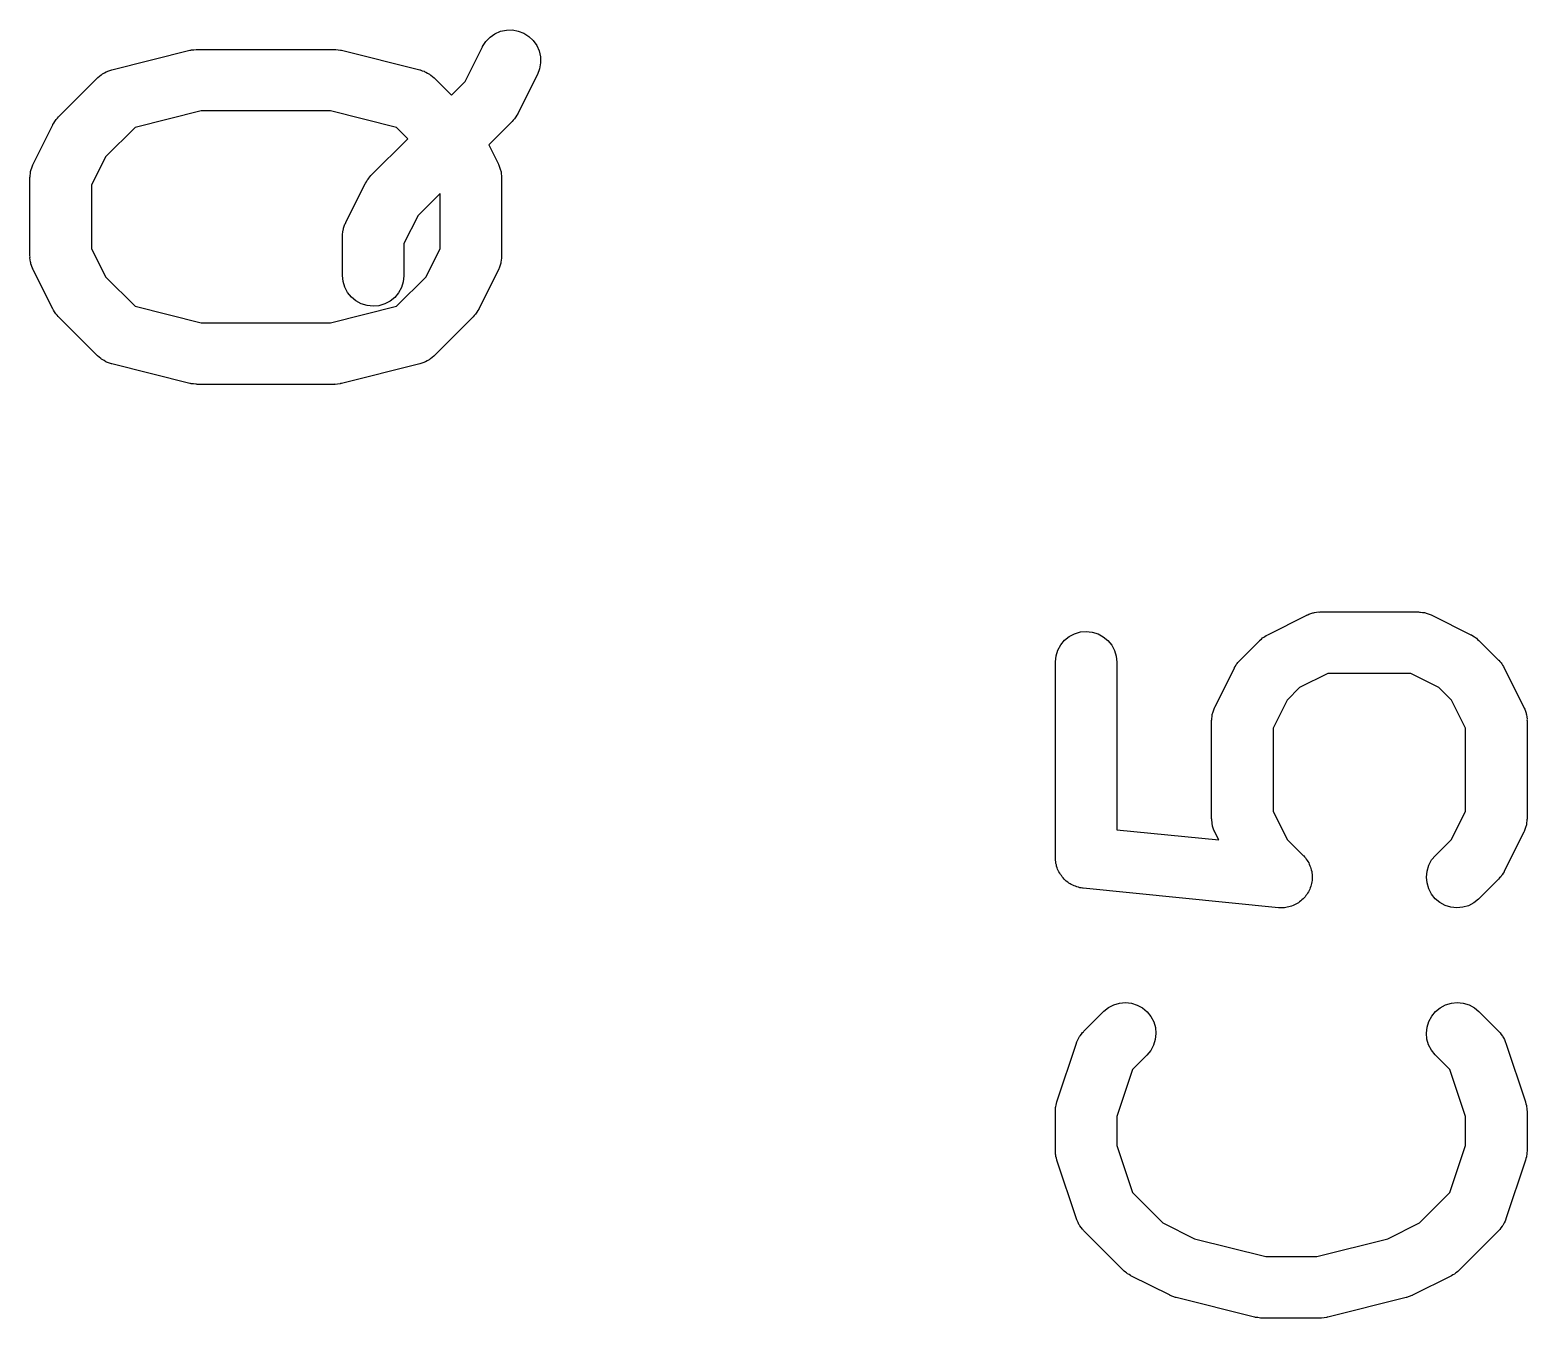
# Model space of a CAD drawing. Extents: x -1.2 to 49.3, y 2.3 to 45.6.
# Drawn here: x 26.177 to 29.827, y 12.339 to 15.479 of the extents above; entities that cross this region are included whole.
import ezdxf

# ---------------------------------------------------------------- set-up
doc = ezdxf.new("R2010")
doc.units = 0
doc.layers.add('BLACK', color=7, linetype='CONTINUOUS')

msp = doc.modelspace()

# ---------------------------------------------------------------- linework, layer by layer
at = {"layer": 'BLACK', "linetype": 'CONTINUOUS'}
for p, q in [((27.3112, 15.4703), (27.3246, 15.4762)), ((27.3246, 15.4762), (27.339, 15.4793)), ((27.339, 15.4793), (27.3536, 15.4795)), ((27.3536, 15.4795), (27.368, 15.4769)), ((27.368, 15.4769), (27.3816, 15.4716)), ((27.281, 15.4392), (27.289, 15.4515)), ((27.289, 15.4515), (27.2992, 15.462)), ((27.2992, 15.462), (27.3112, 15.4703)), ((27.3816, 15.4716), (27.394, 15.4637)), ((27.394, 15.4637), (27.4045, 15.4536)), ((27.4045, 15.4536), (27.4129, 15.4416)), ((27.4129, 15.4416), (27.4189, 15.4282)), ((26.377, 15.3823), (26.5675, 15.4299)), ((26.5675, 15.4299), (26.5685, 15.4302)), ((26.5685, 15.4302), (26.5699, 15.4303)), ((26.5699, 15.4303), (26.5711, 15.4307)), ((26.5711, 15.4307), (26.5771, 15.4313)), ((26.5771, 15.4313), (26.583, 15.4321)), ((26.583, 15.4321), (26.5844, 15.432)), ((26.5844, 15.432), (26.5857, 15.4321)), ((26.5857, 15.4321), (26.919, 15.4321)), ((26.919, 15.4321), (26.9201, 15.4321)), ((26.9201, 15.4321), (26.9214, 15.432)), ((26.9214, 15.432), (26.9228, 15.4321)), ((26.9228, 15.4321), (26.9287, 15.4312)), ((26.9287, 15.4312), (26.9346, 15.4305)), ((26.9346, 15.4305), (26.9359, 15.4301)), ((26.9359, 15.4301), (26.9372, 15.4299)), ((26.9372, 15.4299), (27.1277, 15.3823)), ((27.2384, 15.354), (27.2805, 15.4383)), ((27.2805, 15.4383), (27.281, 15.4392)), ((27.4189, 15.4282), (27.4221, 15.4139)), ((27.4221, 15.4139), (27.4224, 15.3993)), ((26.3469, 15.3665), (26.3507, 15.3699)), ((26.3507, 15.3699), (26.3526, 15.371)), ((26.3526, 15.371), (26.3544, 15.3724)), ((26.3544, 15.3724), (26.3589, 15.3748)), ((26.3589, 15.3748), (26.3633, 15.3774)), ((26.3633, 15.3774), (26.3654, 15.3781)), ((26.3654, 15.3781), (26.3674, 15.3792)), ((26.3674, 15.3792), (26.3723, 15.3806)), ((26.3723, 15.3806), (26.377, 15.3823)), ((27.1277, 15.3823), (27.1287, 15.382)), ((27.1287, 15.382), (27.1335, 15.3802)), ((27.1335, 15.3802), (27.1383, 15.3788)), ((27.1383, 15.3788), (27.1403, 15.3777)), ((27.1403, 15.3777), (27.1424, 15.3769)), ((27.1424, 15.3769), (27.1468, 15.3742)), ((27.1468, 15.3742), (27.1512, 15.3718)), ((27.1512, 15.3718), (27.153, 15.3704)), ((27.153, 15.3704), (27.1549, 15.3692)), ((27.1549, 15.3692), (27.1586, 15.3658)), ((27.4147, 15.3712), (27.3671, 15.276)), ((27.4199, 15.3849), (27.4147, 15.3712)), ((27.4224, 15.3993), (27.4199, 15.3849)), ((26.247, 15.2673), (26.3422, 15.3626)), ((26.3422, 15.3626), (26.3429, 15.3633)), ((26.3429, 15.3633), (26.3469, 15.3665)), ((27.1586, 15.3658), (27.1626, 15.3626)), ((27.1626, 15.3626), (27.2048, 15.3204)), ((27.2048, 15.3204), (27.2384, 15.354)), ((26.2377, 15.256), (26.2397, 15.2584)), ((26.2397, 15.2584), (26.2414, 15.261)), ((26.2414, 15.261), (26.2443, 15.2641)), ((26.2443, 15.2641), (26.247, 15.2673)), ((26.5949, 15.2821), (26.4336, 15.2418)), ((26.9098, 15.2821), (26.5949, 15.2821)), ((27.0712, 15.2418), (26.9098, 15.2821)), ((27.3557, 15.2597), (27.353, 15.2565)), ((27.3586, 15.2628), (27.3557, 15.2597)), ((27.3603, 15.2654), (27.3586, 15.2628)), ((27.3623, 15.2678), (27.3603, 15.2654)), ((27.3643, 15.2715), (27.3623, 15.2678)), ((27.3666, 15.275), (27.3643, 15.2715)), ((27.3671, 15.276), (27.3666, 15.275)), ((26.1853, 15.1526), (26.2329, 15.2478)), ((26.2329, 15.2478), (26.2334, 15.2488)), ((26.2334, 15.2488), (26.2357, 15.2523)), ((26.2357, 15.2523), (26.2377, 15.256)), ((26.4336, 15.2418), (26.3616, 15.1699)), ((27.0987, 15.2143), (27.0712, 15.2418)), ((27.353, 15.2565), (27.296, 15.1995)), ((27.0089, 15.1245), (27.0987, 15.2143)), ((27.296, 15.1995), (27.3195, 15.1526)), ((26.1819, 15.1437), (26.1834, 15.1486)), ((26.1834, 15.1486), (26.1845, 15.1505)), ((26.1845, 15.1505), (26.1853, 15.1526)), ((26.3616, 15.1699), (26.3274, 15.1013)), ((27.3195, 15.1526), (27.3199, 15.1517)), ((27.3199, 15.1517), (27.3207, 15.1496)), ((27.3207, 15.1496), (27.3217, 15.1476)), ((27.3217, 15.1476), (27.3232, 15.1427)), ((26.1774, 15.1201), (26.1776, 15.1223)), ((26.1774, 15.119), (26.1774, 15.1201)), ((26.1774, 14.9286), (26.1774, 15.119)), ((26.1776, 15.1245), (26.1784, 15.1296)), ((26.1776, 15.1223), (26.1776, 15.1245)), ((26.1784, 15.1296), (26.179, 15.1346)), ((26.179, 15.1346), (26.1797, 15.1367)), ((26.1797, 15.1367), (26.1801, 15.1389)), ((26.1801, 15.1389), (26.1819, 15.1437)), ((26.9976, 15.1094), (26.9996, 15.1132)), ((26.9996, 15.1132), (27.0016, 15.1156)), ((27.0016, 15.1156), (27.0033, 15.1182)), ((27.0033, 15.1182), (27.0062, 15.1212)), ((27.0062, 15.1212), (27.0089, 15.1245)), ((27.3232, 15.1427), (27.325, 15.1379)), ((27.325, 15.1379), (27.3253, 15.1357)), ((27.3253, 15.1357), (27.326, 15.1336)), ((27.326, 15.1336), (27.3265, 15.1285)), ((27.3265, 15.1285), (27.3273, 15.1235)), ((27.3273, 15.1235), (27.3272, 15.1212)), ((27.3272, 15.1212), (27.3274, 15.119)), ((27.3274, 15.119), (27.3274, 14.9286)), ((26.3274, 15.1013), (26.3274, 14.9463)), ((26.9472, 15.0097), (26.9948, 15.105)), ((26.9948, 15.105), (26.9953, 15.1059)), ((26.9953, 15.1059), (26.9976, 15.1094)), ((27.1774, 15.0808), (27.1235, 15.027)), ((27.1774, 14.9463), (27.1774, 15.0808)), ((26.9438, 15.0009), (26.9453, 15.0057)), ((26.9453, 15.0057), (26.9464, 15.0077)), ((26.9464, 15.0077), (26.9472, 15.0097)), ((27.1235, 15.027), (27.0893, 14.9585)), ((26.9393, 14.9772), (26.9395, 14.9794)), ((26.9393, 14.9762), (26.9393, 14.9772)), ((26.9393, 14.881), (26.9393, 14.9762)), ((26.9395, 14.9816), (26.9404, 14.9867)), ((26.9395, 14.9794), (26.9395, 14.9816)), ((26.9404, 14.9867), (26.9409, 14.9918)), ((26.9409, 14.9918), (26.9416, 14.9939)), ((26.9416, 14.9939), (26.942, 14.9961)), ((26.942, 14.9961), (26.9438, 15.0009)), ((26.1776, 14.9264), (26.1774, 14.9286)), ((26.3274, 14.9463), (26.3616, 14.8778)), ((27.0893, 14.9585), (27.0893, 14.881)), ((27.1431, 14.8778), (27.1774, 14.9463)), ((27.3274, 14.9286), (27.3274, 14.9275)), ((26.1775, 14.9242), (26.1776, 14.9264)), ((26.1783, 14.9191), (26.1775, 14.9242)), ((26.1788, 14.914), (26.1783, 14.9191)), ((26.1794, 14.9119), (26.1788, 14.914)), ((26.1798, 14.9097), (26.1794, 14.9119)), ((26.1816, 14.9049), (26.1798, 14.9097)), ((26.183, 14.9), (26.1816, 14.9049)), ((26.1841, 14.898), (26.183, 14.9)), ((26.1848, 14.896), (26.1841, 14.898)), ((26.1853, 14.895), (26.1848, 14.896)), ((26.2329, 14.7998), (26.1853, 14.895)), ((27.3195, 14.895), (27.2718, 14.7998)), ((27.3203, 14.8971), (27.3195, 14.895)), ((27.3213, 14.899), (27.3203, 14.8971)), ((27.3229, 14.9039), (27.3213, 14.899)), ((27.3247, 14.9087), (27.3229, 14.9039)), ((27.3251, 14.9109), (27.3247, 14.9087)), ((27.3257, 14.913), (27.3251, 14.9109)), ((27.3263, 14.9181), (27.3257, 14.913)), ((27.3272, 14.9231), (27.3263, 14.9181)), ((27.3274, 14.9275), (27.3271, 14.9253)), ((27.3271, 14.9253), (27.3272, 14.9231)), ((26.3616, 14.8778), (26.4336, 14.8058)), ((26.9407, 14.8664), (26.9393, 14.881)), ((26.9449, 14.8524), (26.9407, 14.8664)), ((27.0712, 14.8058), (27.1431, 14.8778)), ((27.0876, 14.8654), (27.0832, 14.8514)), ((27.0893, 14.8799), (27.0876, 14.8654)), ((27.0893, 14.881), (27.0893, 14.8799)), ((26.9518, 14.8394), (26.9449, 14.8524)), ((26.9611, 14.8281), (26.9518, 14.8394)), ((26.9723, 14.8188), (26.9611, 14.8281)), ((27.0668, 14.8274), (27.0554, 14.8182)), ((27.0762, 14.8386), (27.0668, 14.8274)), ((27.0832, 14.8514), (27.0762, 14.8386)), ((26.2352, 14.7962), (26.2329, 14.7998)), ((26.2371, 14.7925), (26.2352, 14.7962)), ((26.239, 14.79), (26.2371, 14.7925)), ((26.2407, 14.7874), (26.239, 14.79)), ((26.2436, 14.7843), (26.2407, 14.7874)), ((26.2462, 14.781), (26.2436, 14.7843)), ((26.4336, 14.8058), (26.5949, 14.7655)), ((26.9098, 14.7655), (27.0712, 14.8058)), ((26.9852, 14.8118), (26.9723, 14.8188)), ((26.9992, 14.8075), (26.9852, 14.8118)), ((27.0138, 14.806), (26.9992, 14.8075)), ((27.0283, 14.8073), (27.0138, 14.806)), ((27.0424, 14.8114), (27.0283, 14.8073)), ((27.0554, 14.8182), (27.0424, 14.8114)), ((27.2605, 14.7836), (27.2578, 14.7803)), ((27.2634, 14.7866), (27.2605, 14.7836)), ((27.2651, 14.7892), (27.2634, 14.7866)), ((27.2671, 14.7916), (27.2651, 14.7892)), ((27.2691, 14.7953), (27.2671, 14.7916)), ((27.2714, 14.7989), (27.2691, 14.7953)), ((27.2718, 14.7998), (27.2714, 14.7989)), ((26.247, 14.7803), (26.2462, 14.781)), ((26.3422, 14.6851), (26.247, 14.7803)), ((26.5949, 14.7655), (26.9098, 14.7655)), ((27.2578, 14.7803), (27.1626, 14.6851)), ((26.3461, 14.6818), (26.3422, 14.6851)), ((26.3499, 14.6784), (26.3461, 14.6818)), ((26.3518, 14.6772), (26.3499, 14.6784)), ((26.3535, 14.6758), (26.3518, 14.6772)), ((26.358, 14.6734), (26.3535, 14.6758)), ((26.3623, 14.6707), (26.358, 14.6734)), ((27.1504, 14.6752), (27.1459, 14.6729)), ((27.1521, 14.6766), (27.1504, 14.6752)), ((27.1541, 14.6778), (27.1521, 14.6766)), ((27.1578, 14.6812), (27.1541, 14.6778)), ((27.1618, 14.6843), (27.1578, 14.6812)), ((27.1626, 14.6851), (27.1618, 14.6843)), ((26.3644, 14.6699), (26.3623, 14.6707)), ((26.3664, 14.6689), (26.3644, 14.6699)), ((26.3713, 14.6674), (26.3664, 14.6689)), ((26.376, 14.6656), (26.3713, 14.6674)), ((26.377, 14.6653), (26.376, 14.6656)), ((26.5675, 14.6177), (26.377, 14.6653)), ((27.1277, 14.6653), (26.9372, 14.6177)), ((27.1325, 14.667), (27.1277, 14.6653)), ((27.1374, 14.6685), (27.1325, 14.667)), ((27.1394, 14.6695), (27.1374, 14.6685)), ((27.1415, 14.6703), (27.1394, 14.6695)), ((27.1459, 14.6729), (27.1415, 14.6703)), ((26.5688, 14.6175), (26.5675, 14.6177)), ((26.5701, 14.6171), (26.5688, 14.6175)), ((26.5761, 14.6164), (26.5701, 14.6171)), ((26.582, 14.6156), (26.5761, 14.6164)), ((26.5833, 14.6156), (26.582, 14.6156)), ((26.5847, 14.6155), (26.5833, 14.6156)), ((26.5857, 14.6155), (26.5847, 14.6155)), ((26.919, 14.6155), (26.5857, 14.6155)), ((26.9204, 14.6156), (26.919, 14.6155)), ((26.9217, 14.6155), (26.9204, 14.6156)), ((26.9276, 14.6163), (26.9217, 14.6155)), ((26.9336, 14.6169), (26.9276, 14.6163)), ((26.9349, 14.6173), (26.9336, 14.6169)), ((26.9362, 14.6175), (26.9349, 14.6173)), ((26.9372, 14.6177), (26.9362, 14.6175)), ((29.195, 14.0052), (29.2903, 14.0528)), ((29.2903, 14.0528), (29.2912, 14.0533)), ((29.2912, 14.0533), (29.2933, 14.054)), ((29.2933, 14.054), (29.2952, 14.0551)), ((29.2952, 14.0551), (29.3001, 14.0565)), ((29.3001, 14.0565), (29.3049, 14.0583)), ((29.3049, 14.0583), (29.3071, 14.0586)), ((29.3071, 14.0586), (29.3092, 14.0593)), ((29.3092, 14.0593), (29.3143, 14.0598)), ((29.3143, 14.0598), (29.3194, 14.0606)), ((29.3194, 14.0606), (29.3216, 14.0605)), ((29.3216, 14.0605), (29.3238, 14.0607)), ((29.3238, 14.0607), (29.5619, 14.0607)), ((29.5619, 14.0607), (29.563, 14.0607)), ((29.563, 14.0607), (29.5651, 14.0605)), ((29.5651, 14.0605), (29.5674, 14.0605)), ((29.5674, 14.0605), (29.5724, 14.0596)), ((29.5724, 14.0596), (29.5775, 14.0591)), ((29.5775, 14.0591), (29.5796, 14.0584)), ((29.5796, 14.0584), (29.5818, 14.058)), ((29.5818, 14.058), (29.5866, 14.0562)), ((29.5866, 14.0562), (29.5914, 14.0546)), ((29.5914, 14.0546), (29.5934, 14.0536)), ((29.5934, 14.0536), (29.5954, 14.0528)), ((29.5954, 14.0528), (29.6907, 14.0052)), ((28.6834, 13.9676), (28.6905, 13.9805)), ((28.6905, 13.9805), (28.6999, 13.9917)), ((28.6999, 13.9917), (28.7113, 14.0009)), ((28.7113, 14.0009), (28.7243, 14.0076)), ((28.7243, 14.0076), (28.7383, 14.0118)), ((28.7383, 14.0118), (28.7529, 14.0131)), ((28.7529, 14.0131), (28.7675, 14.0116)), ((28.7675, 14.0116), (28.7814, 14.0072)), ((28.7814, 14.0072), (28.7943, 14.0003)), ((28.7943, 14.0003), (28.8056, 13.9909)), ((28.8056, 13.9909), (28.8148, 13.9796)), ((28.8148, 13.9796), (28.8217, 13.9667)), ((29.1279, 13.9435), (29.1755, 13.9911)), ((29.1755, 13.9911), (29.1763, 13.9919)), ((29.1763, 13.9919), (29.1796, 13.9945)), ((29.1796, 13.9945), (29.1826, 13.9974)), ((29.1826, 13.9974), (29.1853, 13.999)), ((29.1853, 13.999), (29.1877, 14.001)), ((29.1877, 14.001), (29.1915, 14.0029)), ((29.1915, 14.0029), (29.195, 14.0052)), ((29.6907, 14.0052), (29.6916, 14.0047)), ((29.6916, 14.0047), (29.6952, 14.0024)), ((29.6952, 14.0024), (29.6989, 14.0004)), ((29.6989, 14.0004), (29.7013, 13.9984)), ((29.7013, 13.9984), (29.7039, 13.9967)), ((29.7039, 13.9967), (29.7069, 13.9938)), ((29.7069, 13.9938), (29.7102, 13.9911)), ((29.7102, 13.9911), (29.7578, 13.9435)), ((28.6774, 13.9391), (28.679, 13.9537)), ((28.679, 13.9537), (28.6834, 13.9676)), ((28.8217, 13.9667), (28.826, 13.9527)), ((28.826, 13.9527), (28.8274, 13.9381)), ((29.1252, 13.9403), (29.1279, 13.9435)), ((29.7578, 13.9435), (29.7585, 13.9428)), ((28.6774, 13.9381), (28.6774, 13.9391)), ((28.6774, 13.4619), (28.6774, 13.9381)), ((28.8274, 13.9381), (28.8274, 13.5298)), ((29.0663, 13.8288), (29.1139, 13.924)), ((29.1139, 13.924), (29.1143, 13.925)), ((29.1143, 13.925), (29.1166, 13.9285)), ((29.1166, 13.9285), (29.1186, 13.9322)), ((29.1186, 13.9322), (29.1206, 13.9346)), ((29.1206, 13.9346), (29.1223, 13.9372)), ((29.1223, 13.9372), (29.1252, 13.9403)), ((29.3415, 13.9107), (29.273, 13.8765)), ((29.5442, 13.9107), (29.3415, 13.9107)), ((29.6127, 13.8765), (29.5442, 13.9107)), ((29.7585, 13.9428), (29.7612, 13.9395)), ((29.7612, 13.9395), (29.7641, 13.9364)), ((29.7641, 13.9364), (29.7657, 13.9338)), ((29.7657, 13.9338), (29.7677, 13.9313)), ((29.7677, 13.9313), (29.7696, 13.9276)), ((29.7696, 13.9276), (29.7718, 13.924)), ((29.7718, 13.924), (29.8195, 13.8288)), ((29.273, 13.8765), (29.2426, 13.846)), ((29.6431, 13.846), (29.6127, 13.8765)), ((29.2426, 13.846), (29.2083, 13.7775)), ((29.6774, 13.7775), (29.6431, 13.846)), ((29.0583, 13.7963), (29.0586, 13.7985)), ((29.0585, 13.8007), (29.0594, 13.8057)), ((29.0586, 13.7985), (29.0585, 13.8007)), ((29.0594, 13.8057), (29.06, 13.8108)), ((29.06, 13.8108), (29.0606, 13.8129)), ((29.0606, 13.8129), (29.061, 13.8151)), ((29.061, 13.8151), (29.0628, 13.8199)), ((29.0628, 13.8199), (29.0644, 13.8248)), ((29.0644, 13.8248), (29.0655, 13.8267)), ((29.0655, 13.8267), (29.0663, 13.8288)), ((29.8195, 13.8288), (29.8199, 13.8278)), ((29.8199, 13.8278), (29.8207, 13.8258)), ((29.8207, 13.8258), (29.8217, 13.8238)), ((29.8217, 13.8238), (29.8232, 13.8189)), ((29.8232, 13.8189), (29.825, 13.8141)), ((29.825, 13.8141), (29.8253, 13.8119)), ((29.8253, 13.8119), (29.826, 13.8098)), ((29.826, 13.8098), (29.8265, 13.8047)), ((29.8265, 13.8047), (29.8273, 13.7996)), ((29.8273, 13.7996), (29.8272, 13.7974)), ((29.8272, 13.7974), (29.8274, 13.7952)), ((29.0583, 13.7952), (29.0583, 13.7963)), ((29.0583, 13.5571), (29.0583, 13.7952)), ((29.2083, 13.7775), (29.2083, 13.5748)), ((29.6774, 13.5748), (29.6774, 13.7775)), ((29.8274, 13.7952), (29.8274, 13.5571)), ((29.0585, 13.5549), (29.0583, 13.5571)), ((29.0585, 13.5527), (29.0585, 13.5549)), ((29.0593, 13.5477), (29.0585, 13.5527)), ((29.0598, 13.5426), (29.0593, 13.5477)), ((29.0604, 13.5405), (29.0598, 13.5426)), ((29.2083, 13.5748), (29.2426, 13.5063)), ((29.6431, 13.5063), (29.6774, 13.5748)), ((29.8263, 13.5466), (29.8257, 13.5415)), ((29.8272, 13.5517), (29.8263, 13.5466)), ((29.8274, 13.5561), (29.8271, 13.5539)), ((29.8271, 13.5539), (29.8272, 13.5517)), ((29.8274, 13.5571), (29.8274, 13.5561)), ((28.8274, 13.5298), (29.0756, 13.505)), ((29.0607, 13.5383), (29.0604, 13.5405)), ((29.0625, 13.5335), (29.0607, 13.5383)), ((29.064, 13.5286), (29.0625, 13.5335)), ((29.065, 13.5266), (29.064, 13.5286)), ((29.0658, 13.5245), (29.065, 13.5266)), ((29.0663, 13.5236), (29.0658, 13.5245)), ((29.0756, 13.505), (29.0663, 13.5236)), ((29.2426, 13.5063), (29.2816, 13.4673)), ((29.6041, 13.4673), (29.6431, 13.5063)), ((29.8195, 13.5236), (29.7718, 13.4284)), ((29.8203, 13.5257), (29.8195, 13.5236)), ((29.8213, 13.5276), (29.8203, 13.5257)), ((29.8229, 13.5325), (29.8213, 13.5276)), ((29.8247, 13.5373), (29.8229, 13.5325)), ((29.8251, 13.5395), (29.8247, 13.5373)), ((29.8257, 13.5415), (29.8251, 13.5395)), ((28.6777, 13.4586), (28.6774, 13.4619)), ((28.6777, 13.4553), (28.6777, 13.4586)), ((28.6784, 13.4513), (28.6777, 13.4553)), ((28.6788, 13.4473), (28.6784, 13.4513)), ((28.6798, 13.4441), (28.6788, 13.4473)), ((28.6804, 13.4409), (28.6798, 13.4441)), ((28.6819, 13.4372), (28.6804, 13.4409)), ((28.683, 13.4333), (28.6819, 13.4372)), ((28.6846, 13.4304), (28.683, 13.4333)), ((29.2816, 13.4673), (29.2823, 13.4666)), ((29.2823, 13.4666), (29.2846, 13.4638)), ((29.2846, 13.4638), (29.2871, 13.4612)), ((29.2871, 13.4612), (29.2891, 13.458)), ((29.2891, 13.458), (29.2915, 13.4551)), ((29.2915, 13.4551), (29.2931, 13.4519)), ((29.2931, 13.4519), (29.2951, 13.4489)), ((29.2951, 13.4489), (29.2965, 13.4454)), ((29.2965, 13.4454), (29.2982, 13.4421)), ((29.2982, 13.4421), (29.2992, 13.4387)), ((29.2992, 13.4387), (29.3006, 13.4353)), ((29.3006, 13.4353), (29.3012, 13.4317)), ((29.5836, 13.4291), (29.5879, 13.4431)), ((29.5879, 13.4431), (29.5948, 13.456)), ((29.5948, 13.456), (29.6041, 13.4673)), ((28.6858, 13.4273), (28.6846, 13.4304)), ((28.688, 13.4239), (28.6858, 13.4273)), ((28.6899, 13.4204), (28.688, 13.4239)), ((28.692, 13.4178), (28.6899, 13.4204)), ((28.6938, 13.415), (28.692, 13.4178)), ((28.6966, 13.4122), (28.6938, 13.415)), ((28.6992, 13.4091), (28.6966, 13.4122)), ((28.7017, 13.4069), (28.6992, 13.4091)), ((28.7041, 13.4045), (28.7017, 13.4069)), ((28.7074, 13.4023), (28.7041, 13.4045)), ((28.7104, 13.3997), (28.7074, 13.4023)), ((28.7134, 13.3981), (28.7104, 13.3997)), ((28.7161, 13.3963), (28.7134, 13.3981)), ((28.7198, 13.3947), (28.7161, 13.3963)), ((29.302, 13.3989), (29.3009, 13.3955)), ((29.3012, 13.4317), (29.3023, 13.4281)), ((29.3024, 13.4026), (29.302, 13.3989)), ((29.3023, 13.4281), (29.3026, 13.4245)), ((29.3031, 13.4063), (29.3024, 13.4026)), ((29.3026, 13.4245), (29.3033, 13.4209)), ((29.3032, 13.4099), (29.3031, 13.4063)), ((29.3033, 13.4209), (29.3032, 13.4172)), ((29.3032, 13.4172), (29.3036, 13.4135)), ((29.3036, 13.4135), (29.3032, 13.4099)), ((29.5821, 13.4145), (29.5836, 13.4291)), ((29.5835, 13.4), (29.5821, 13.4145)), ((29.5877, 13.3859), (29.5835, 13.4)), ((29.7578, 13.4089), (29.7102, 13.3613)), ((29.7605, 13.4121), (29.7578, 13.4089)), ((29.7634, 13.4151), (29.7605, 13.4121)), ((29.7651, 13.4178), (29.7634, 13.4151)), ((29.7671, 13.4202), (29.7651, 13.4178)), ((29.7691, 13.4239), (29.7671, 13.4202)), ((29.7714, 13.4274), (29.7691, 13.4239)), ((29.7718, 13.4284), (29.7714, 13.4274)), ((28.7233, 13.3928), (28.7198, 13.3947)), ((28.7265, 13.3918), (28.7233, 13.3928)), ((28.7296, 13.3905), (28.7265, 13.3918)), ((28.7335, 13.3896), (28.7296, 13.3905)), ((28.7373, 13.3884), (28.7335, 13.3896)), ((28.7406, 13.3881), (28.7373, 13.3884)), ((28.7439, 13.3874), (28.7406, 13.3881)), ((28.7449, 13.3873), (28.7439, 13.3874)), ((29.2211, 13.3397), (28.7449, 13.3873)), ((29.2812, 13.3609), (29.2784, 13.3586)), ((29.2836, 13.3637), (29.2812, 13.3609)), ((29.2863, 13.3664), (29.2836, 13.3637)), ((29.2883, 13.3694), (29.2863, 13.3664)), ((29.2906, 13.3721), (29.2883, 13.3694)), ((29.2924, 13.3754), (29.2906, 13.3721)), ((29.2945, 13.3785), (29.2924, 13.3754)), ((29.2959, 13.3818), (29.2945, 13.3785)), ((29.2976, 13.385), (29.2959, 13.3818)), ((29.2987, 13.3885), (29.2976, 13.385)), ((29.3002, 13.392), (29.2987, 13.3885)), ((29.3009, 13.3955), (29.3002, 13.392)), ((29.5945, 13.373), (29.5877, 13.3859)), ((29.6037, 13.3616), (29.5945, 13.373)), ((29.615, 13.3523), (29.6037, 13.3616)), ((29.7094, 13.3605), (29.698, 13.3514)), ((29.7102, 13.3613), (29.7094, 13.3605)), ((29.2247, 13.3397), (29.2211, 13.3397)), ((29.2283, 13.3393), (29.2247, 13.3397)), ((29.232, 13.3396), (29.2283, 13.3393)), ((29.2357, 13.3396), (29.232, 13.3396)), ((29.2393, 13.3403), (29.2357, 13.3396)), ((29.2429, 13.3407), (29.2393, 13.3403)), ((29.2465, 13.3417), (29.2429, 13.3407)), ((29.2501, 13.3424), (29.2465, 13.3417)), ((29.2535, 13.3438), (29.2501, 13.3424)), ((29.2569, 13.3448), (29.2535, 13.3438)), ((29.2602, 13.3466), (29.2569, 13.3448)), ((29.2637, 13.348), (29.2602, 13.3466)), ((29.2667, 13.35), (29.2637, 13.348)), ((29.2699, 13.3517), (29.2667, 13.35)), ((29.2728, 13.354), (29.2699, 13.3517)), ((29.2759, 13.3561), (29.2728, 13.354)), ((29.2784, 13.3586), (29.2759, 13.3561)), ((29.6278, 13.3452), (29.615, 13.3523)), ((29.6418, 13.3409), (29.6278, 13.3452)), ((29.6564, 13.3393), (29.6418, 13.3409)), ((29.6709, 13.3406), (29.6564, 13.3393)), ((29.685, 13.3446), (29.6709, 13.3406)), ((29.698, 13.3514), (29.685, 13.3446)), ((28.8198, 13.103), (28.8338, 13.1071)), ((28.8338, 13.1071), (28.8484, 13.1083)), ((28.8484, 13.1083), (28.863, 13.1067)), ((28.863, 13.1067), (28.8769, 13.1024)), ((29.6288, 13.1028), (29.6428, 13.107)), ((29.6428, 13.107), (29.6574, 13.1083)), ((29.6574, 13.1083), (29.672, 13.1069)), ((29.672, 13.1069), (29.686, 13.1026)), ((28.747, 13.0387), (28.7946, 13.0864)), ((28.7946, 13.0864), (28.7953, 13.0871)), ((28.7953, 13.0871), (28.8068, 13.0962)), ((28.8068, 13.0962), (28.8198, 13.103)), ((28.8769, 13.1024), (28.8898, 13.0954)), ((28.8898, 13.0954), (28.901, 13.086)), ((28.901, 13.086), (28.9102, 13.0746)), ((28.9102, 13.0746), (28.9171, 13.0617)), ((29.5881, 13.0626), (29.5951, 13.0755)), ((29.5951, 13.0755), (29.6045, 13.0867)), ((29.6045, 13.0867), (29.6159, 13.0959)), ((29.6159, 13.0959), (29.6288, 13.1028)), ((29.686, 13.1026), (29.6989, 13.0957)), ((29.6989, 13.0957), (29.7102, 13.0864)), ((29.7102, 13.0864), (29.7578, 13.0387)), ((28.7377, 13.0274), (28.7409, 13.0314)), ((28.7409, 13.0314), (28.7439, 13.0355)), ((28.7439, 13.0355), (28.7456, 13.037)), ((28.7456, 13.037), (28.747, 13.0387)), ((28.9171, 13.0617), (28.9212, 13.0476)), ((28.9226, 13.0331), (28.9211, 13.0185)), ((28.9212, 13.0476), (28.9226, 13.0331)), ((29.5821, 13.0341), (29.5837, 13.0487)), ((29.5834, 13.0195), (29.5821, 13.0341)), ((29.5837, 13.0487), (29.5881, 13.0626)), ((29.7578, 13.0387), (29.7585, 13.038)), ((29.7585, 13.038), (29.7599, 13.0363)), ((29.7599, 13.0363), (29.7615, 13.0348)), ((29.7615, 13.0348), (29.7645, 13.0306)), ((29.7645, 13.0306), (29.7677, 13.0266)), ((28.6812, 12.8666), (28.7288, 13.0094)), ((28.7288, 13.0094), (28.7292, 13.0104)), ((28.7292, 13.0104), (28.7301, 13.0124)), ((28.7301, 13.0124), (28.7308, 13.0145)), ((28.7308, 13.0145), (28.7332, 13.0191)), ((28.7332, 13.0191), (28.7353, 13.0237)), ((28.7353, 13.0237), (28.7366, 13.0255)), ((28.7366, 13.0255), (28.7377, 13.0274)), ((28.9169, 13.0045), (28.9099, 12.9916)), ((28.9211, 13.0185), (28.9169, 13.0045)), ((29.5875, 13.0055), (29.5834, 13.0195)), ((29.5942, 12.9925), (29.5875, 13.0055)), ((29.7677, 13.0266), (29.7687, 13.0246)), ((29.7687, 13.0246), (29.77, 13.0228)), ((29.77, 13.0228), (29.772, 13.0181)), ((29.772, 13.0181), (29.7744, 13.0136)), ((29.7744, 13.0136), (29.775, 13.0114)), ((29.775, 13.0114), (29.7759, 13.0094)), ((29.7759, 13.0094), (29.8235, 12.8666)), ((28.9007, 12.9803), (28.8656, 12.9452)), ((28.9099, 12.9916), (28.9007, 12.9803)), ((29.6034, 12.981), (29.5942, 12.9925)), ((29.6041, 12.9803), (29.6034, 12.981)), ((29.6392, 12.9452), (29.6041, 12.9803)), ((28.8656, 12.9452), (28.8274, 12.8307)), ((29.6774, 12.8307), (29.6392, 12.9452)), ((28.6774, 12.8439), (28.6779, 12.8481)), ((28.6779, 12.8481), (28.678, 12.8523)), ((28.678, 12.8523), (28.6787, 12.8553)), ((28.6787, 12.8553), (28.679, 12.8585)), ((28.679, 12.8585), (28.6803, 12.8625)), ((28.6803, 12.8625), (28.6812, 12.8666)), ((29.8235, 12.8666), (29.8239, 12.8656)), ((29.8239, 12.8656), (29.8247, 12.8615)), ((29.8247, 12.8615), (29.826, 12.8574)), ((29.826, 12.8574), (29.8263, 12.8543)), ((29.8263, 12.8543), (29.8269, 12.8513)), ((29.8269, 12.8513), (29.827, 12.8471)), ((28.6774, 12.8429), (28.6774, 12.8439)), ((28.6774, 12.7476), (28.6774, 12.8429)), ((28.8274, 12.8307), (28.8274, 12.7598)), ((29.6774, 12.7598), (29.6774, 12.8307)), ((29.827, 12.8471), (29.8274, 12.8429)), ((29.8274, 12.8429), (29.8274, 12.7476)), ((28.6778, 12.7434), (28.6774, 12.7476)), ((28.6779, 12.7392), (28.6778, 12.7434)), ((28.6785, 12.7362), (28.6779, 12.7392)), ((28.8274, 12.7598), (28.8656, 12.6453)), ((29.6392, 12.6453), (29.6774, 12.7598)), ((29.8269, 12.7424), (29.8268, 12.7382)), ((29.8274, 12.7466), (29.8269, 12.7424)), ((29.8274, 12.7476), (29.8274, 12.7466)), ((28.6788, 12.7331), (28.6785, 12.7362)), ((28.68, 12.729), (28.6788, 12.7331)), ((28.6809, 12.7249), (28.68, 12.729)), ((28.6812, 12.7239), (28.6809, 12.7249)), ((28.7288, 12.581), (28.6812, 12.7239)), ((29.8235, 12.7239), (29.7759, 12.581)), ((29.8245, 12.728), (29.8235, 12.7239)), ((29.8257, 12.732), (29.8245, 12.728)), ((29.8261, 12.7351), (29.8257, 12.732)), ((29.8268, 12.7382), (29.8261, 12.7351)), ((28.8656, 12.6453), (28.9397, 12.5712)), ((29.5651, 12.5712), (29.6392, 12.6453)), ((28.7297, 12.579), (28.7288, 12.581)), ((28.7304, 12.5769), (28.7297, 12.579)), ((28.7327, 12.5724), (28.7304, 12.5769)), ((28.7348, 12.5677), (28.7327, 12.5724)), ((28.7361, 12.5659), (28.7348, 12.5677)), ((28.7371, 12.5639), (28.7361, 12.5659)), ((28.7403, 12.5599), (28.7371, 12.5639)), ((28.7433, 12.5557), (28.7403, 12.5599)), ((28.9397, 12.5712), (29.0167, 12.5327)), ((29.4881, 12.5327), (29.5651, 12.5712)), ((29.7638, 12.5591), (29.7608, 12.5549)), ((29.7671, 12.563), (29.7638, 12.5591)), ((29.7681, 12.565), (29.7671, 12.563)), ((29.7694, 12.5668), (29.7681, 12.565)), ((29.7716, 12.5714), (29.7694, 12.5668)), ((29.774, 12.5759), (29.7716, 12.5714)), ((29.7746, 12.578), (29.774, 12.5759)), ((29.7756, 12.5801), (29.7746, 12.578)), ((29.7759, 12.581), (29.7756, 12.5801)), ((28.7449, 12.5542), (28.7433, 12.5557)), ((28.7462, 12.5525), (28.7449, 12.5542)), ((28.747, 12.5517), (28.7462, 12.5525)), ((28.8422, 12.4565), (28.747, 12.5517)), ((29.0167, 12.5327), (29.1902, 12.4893)), ((29.3146, 12.4893), (29.4881, 12.5327)), ((29.7578, 12.5517), (29.6626, 12.4565)), ((29.7592, 12.5534), (29.7578, 12.5517)), ((29.7608, 12.5549), (29.7592, 12.5534)), ((29.1902, 12.4893), (29.3146, 12.4893)), ((28.8455, 12.4538), (28.8422, 12.4565)), ((28.8485, 12.4509), (28.8455, 12.4538)), ((28.8511, 12.4492), (28.8485, 12.4509)), ((28.8535, 12.4472), (28.8511, 12.4492)), ((28.8572, 12.4452), (28.8535, 12.4472)), ((29.6504, 12.4466), (29.6466, 12.4447)), ((29.6528, 12.4486), (29.6504, 12.4466)), ((29.6555, 12.4502), (29.6528, 12.4486)), ((29.6585, 12.4531), (29.6555, 12.4502)), ((29.6618, 12.4558), (29.6585, 12.4531)), ((29.6626, 12.4565), (29.6618, 12.4558)), ((28.8608, 12.4429), (28.8572, 12.4452)), ((28.8617, 12.4424), (28.8608, 12.4429)), ((28.9569, 12.3948), (28.8617, 12.4424)), ((29.6431, 12.4424), (29.5478, 12.3948)), ((29.6466, 12.4447), (29.6431, 12.4424)), ((28.9573, 12.3947), (28.9569, 12.3948)), ((28.9576, 12.3945), (28.9573, 12.3947)), ((28.9641, 12.3921), (28.9576, 12.3945)), ((28.9706, 12.3896), (28.9641, 12.3921)), ((28.9709, 12.3895), (28.9706, 12.3896)), ((28.9713, 12.3894), (28.9709, 12.3895)), ((28.9723, 12.3891), (28.9713, 12.3894)), ((29.1628, 12.3415), (28.9723, 12.3891)), ((29.5325, 12.3891), (29.342, 12.3415)), ((29.5328, 12.3893), (29.5325, 12.3891)), ((29.5331, 12.3893), (29.5328, 12.3893)), ((29.5396, 12.3917), (29.5331, 12.3893)), ((29.5463, 12.3941), (29.5396, 12.3917)), ((29.5466, 12.3942), (29.5463, 12.3941)), ((29.5469, 12.3944), (29.5466, 12.3942)), ((29.5478, 12.3948), (29.5469, 12.3944)), ((29.1641, 12.3413), (29.1628, 12.3415)), ((29.1654, 12.3409), (29.1641, 12.3413)), ((29.1713, 12.3403), (29.1654, 12.3409)), ((29.1772, 12.3394), (29.1713, 12.3403)), ((29.1786, 12.3394), (29.1772, 12.3394)), ((29.1799, 12.3393), (29.1786, 12.3394)), ((29.181, 12.3393), (29.1799, 12.3393)), ((29.3238, 12.3393), (29.181, 12.3393)), ((29.3251, 12.3394), (29.3238, 12.3393)), ((29.3265, 12.3393), (29.3251, 12.3394)), ((29.3324, 12.3401), (29.3265, 12.3393)), ((29.3384, 12.3407), (29.3324, 12.3401)), ((29.3397, 12.3411), (29.3384, 12.3407)), ((29.341, 12.3413), (29.3397, 12.3411)), ((29.342, 12.3415), (29.341, 12.3413))]:
    msp.add_line(p, q, dxfattribs=at)

doc.saveas('drawing.dxf')
